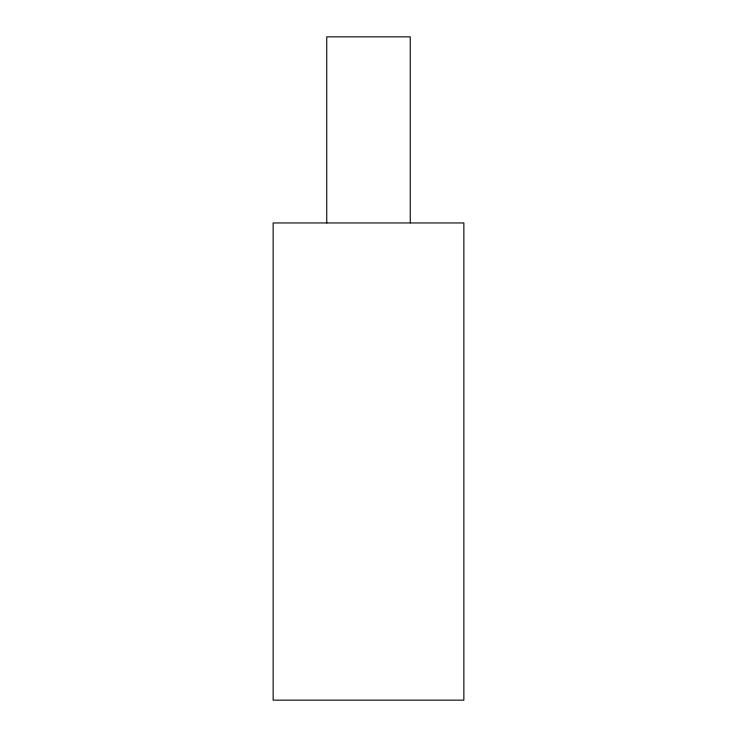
<?xml version="1.0" encoding="UTF-8"?>
<svg xmlns="http://www.w3.org/2000/svg" width="737" height="737" viewBox="0 0 737 737"><rect width="100%" height="100%" fill="white"/><g stroke="black" fill="none" stroke-linecap="round" stroke-linejoin="round"><path stroke-width="1.11" d="M410.445 222.952L463.859 222.952L463.859 700.15L273.141 700.15L273.141 222.952L410.251 222.952L410.251 36.85L326.749 36.85L326.749 222.952"/></g></svg>
